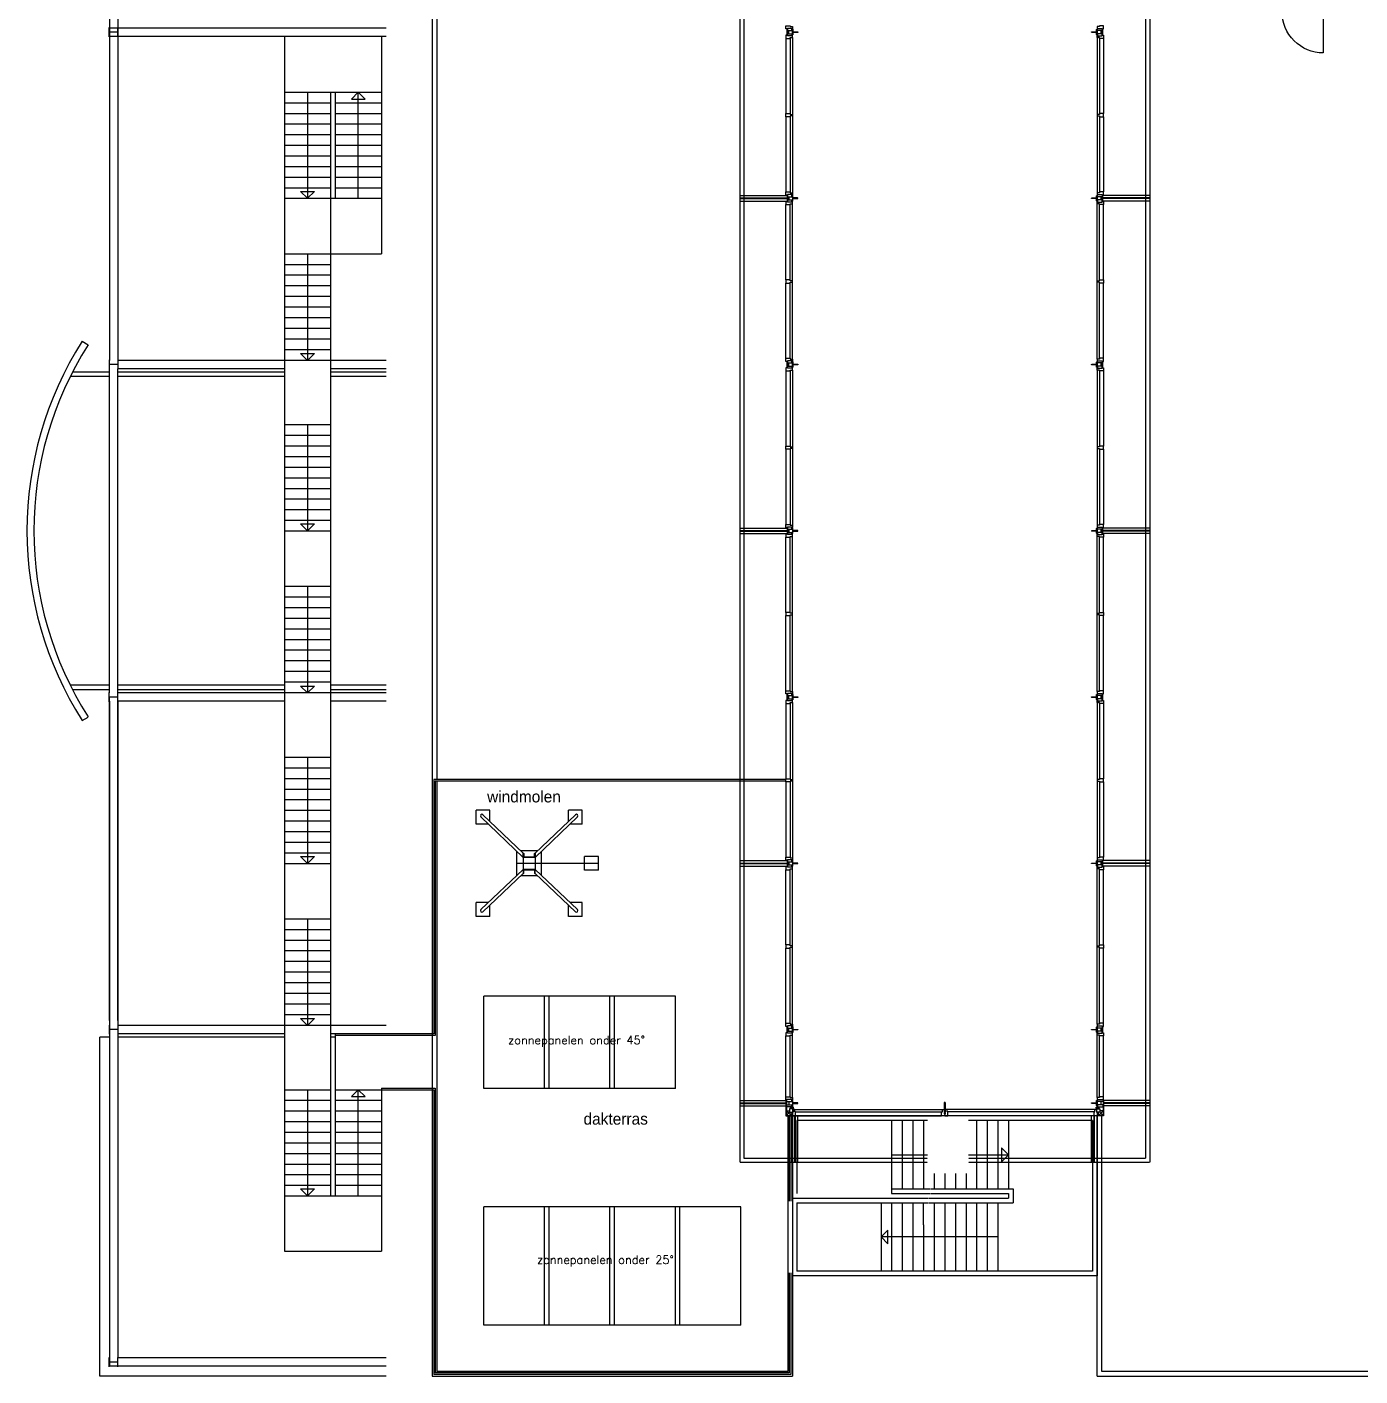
# Model space of a CAD drawing. Header units: millimetres. Extents: x 825 to 92803, y -30309 to 20691.
# Drawn here: x 825 to 29692, y -30309 to -1099 of the extents above; entities that cross this region are included whole.
import ezdxf
from ezdxf.enums import TextEntityAlignment as Align

# ---------------------------------------------------------------- set-up
doc = ezdxf.new("R2010")
doc.units = ezdxf.units.MM
doc.linetypes.add('HIDDEN2', pattern=[4.7625, 3.175, -1.5875])
doc.layers.get('0').update_dxf_attribs({"linetype": 'CONTINUOUS'})
for name, color, linetype in [('AA$1A---_ARCEER', 1, 'CONTINUOUS'), ('AL21----_BUITENWAND', 3, 'CONTINUOUS'), ('AL24----_TRAPPEN', 1, 'CONTINUOUS'), ('AL28----_KONSTRUKTIES', 3, 'CONTINUOUS'), ('AL31----_BUITENKOZIJN', 1, 'CONTINUOUS'), ('AL79----_INRGEBOUW', 8, 'CONTINUOUS'), ('AT$1A---_TEKST', 2, 'CONTINUOUS')]:
    doc.layers.add(name, color=color, linetype=linetype)
doc.styles.add('2', font='AUTO-DET', dxfattribs={"height": 250})
doc.styles.add('B-01', font='ROMANS')

# ---------------------------------------------------------------- blocks, each defined once
blk = doc.blocks.new('14A')
at = {"linetype": 'HIDDEN2'}
for p, q in [((-60, 839), (-60, -195)), ((-60, 839), (60, 839)), ((-7, 839), (-7, -185)), ((6, 839), (6, -185)), ((60, 839), (60, -195))]:
    blk.add_line(p, q, dxfattribs=at)
for p, q in [((-60, -185), (-60, -195)), ((-60, -185), (60, -185)), ((-60, -195), (60, -195)), ((-35, -220), (35, -220)), ((60, -185), (60, -195))]:
    blk.add_line(p, q)
for points in [[(-80, -290), (-80, -195), (-70, -195), (-70, -161), (-137, -161), (-137, -249), (-120, -249), (-120, -300), (-70, -300), (-70, -290)], [(-35, -290), (-80, -290), (-80, -195), (-35, -195)], [(-60, -300), (-30, -300), (-30, -290), (-60, -290)], [(30, -300), (60, -300), (60, -290), (30, -290)], [(35, -290), (80, -290), (80, -195), (35, -195)], [(80, -290), (80, -195), (70, -195), (70, -161), (137, -161), (137, -249), (120, -249), (120, -300), (70, -300), (70, -290)]]:
    blk.add_lwpolyline(points, close=True)
blk.add_lwpolyline([(-17, -313), (-50, -313, -0.414214), (-60, -303), (-60, -300), (60, -300), (60, -303, -0.414214), (50, -313), (16, -313, 0.414214), (6, -323), (6, -414, -0.414214), (0, -420), (-1, -420, -0.414214), (-7, -414), (-7, -323, 0.414214)], format="xyb", close=True)
blk = doc.blocks.new('2-STIJL')
for p, q in [((-69, 279), (-69, 191)), ((-2, 279), (-69, 279)), ((-69, 191), (-52, 191)), ((-52, 191), (-52, 140)), ((-52, 140), (-10, 140)), ((-12, 207), (-12, 233)), ((-12, 233), (12, 233)), ((-12, 207), (12, 207)), ((-10, -10), (-10, 195)), ((10, 195), (-10, 195)), ((10, 190), (-10, 190)), ((-2, 233), (-2, 279)), ((-2, 195), (-2, 207)), ((2, 233), (2, 279)), ((2, 279), (69, 279)), ((2, 195), (2, 207)), ((10, -10), (10, 195)), ((52, 140), (10, 140)), ((12, 207), (12, 233)), ((52, 191), (52, 140)), ((69, 191), (52, 191)), ((69, 279), (69, 191)), ((10, -10), (-10, -10))]:
    blk.add_line(p, q)
blk = doc.blocks.new('AD28U260')
at = {"color": 0, "linetype": 'ByBlock'}
blk.add_lwpolyline([(-24, -130), (-24, 130), (66, 130), (66, 126, -0.391021), (60, 119), (-1, 114, 0.391021), (-14, 100), (-14, -100, 0.391021), (-1, -114), (60, -119, -0.391021), (66, -126), (66, -130)], format="xyb", close=True, dxfattribs=at)
blk = doc.blocks.new('AH28HA20')
at = {"color": 0, "linetype": 'ByBlock'}
for points in [[(-100, 95), (100, 95)], [(0, -95), (0, 95)], [(-100, -95), (100, -95)]]:
    blk.add_lwpolyline(points, dxfattribs=at)

msp = doc.modelspace()

# ---------------------------------------------------------------- linework, layer by layer
at = {"layer": 'AA$1A---_ARCEER'}
for points in [[(17400, -1179), (17400, -1149), (17390, -1149), (17390, -1179)], [(24000, -1149), (24000, -1179), (24010, -1179), (24010, -1149)], [(17400, -1269), (17400, -1239), (17390, -1239), (17390, -1269)], [(24000, -1239), (24000, -1269), (24010, -1269), (24010, -1239)], [(17400, -8379), (17400, -8349), (17390, -8349), (17390, -8379)], [(17400, -8469), (17400, -8439), (17390, -8439), (17390, -8469)], [(24000, -8349), (24000, -8379), (24010, -8379), (24010, -8349)], [(24000, -8439), (24000, -8469), (24010, -8469), (24010, -8439)], [(17400, -15579), (17400, -15549), (17390, -15549), (17390, -15579)], [(17400, -15669), (17400, -15639), (17390, -15639), (17390, -15669)], [(24000, -15549), (24000, -15579), (24010, -15579), (24010, -15549)], [(24000, -15639), (24000, -15669), (24010, -15669), (24010, -15639)], [(17400, -22779), (17400, -22749), (17390, -22749), (17390, -22779)], [(24000, -22749), (24000, -22779), (24010, -22779), (24010, -22749)], [(17400, -22869), (17400, -22839), (17390, -22839), (17390, -22869)], [(24000, -22839), (24000, -22869), (24010, -22869), (24010, -22839)], [(17400, -24340), (17400, -24370), (17390, -24370), (17390, -24340)], [(17400, -24430), (17400, -24460), (17390, -24460), (17390, -24430)], [(17407, -24540), (17420, -24540), (17420, -24536), (17407, -24536)], [(23993, -24540), (23980, -24540), (23980, -24536), (23993, -24536)], [(24000, -24340), (24000, -24370), (24010, -24370), (24010, -24340)], [(24000, -24430), (24000, -24460), (24010, -24460), (24010, -24430)], [(17410, -24595), (17410, -24599), (17400, -24599), (17400, -24595)], [(23990, -24595), (23990, -24599), (24000, -24599), (24000, -24595)]]:
    msp.add_lwpolyline(points, close=True, dxfattribs=at)
at = {"layer": 'AL21----_BUITENWAND', "linetype": 'Continuous'}
for p, q in [((9600, 20691), (9600, -30309)), ((9700, 20591), (9700, -17392)), ((9633, -17392), (9633, -22899)), ((17261, -17392), (9633, -17392)), ((9667, -17426), (9667, -22933)), ((17261, -17426), (9667, -17426)), ((9700, -17426), (9700, -30209)), ((9633, -24109), (9633, -30276)), ((9667, -24075), (9667, -30242)), ((17300, -24679), (17300, -30209)), ((17333, -24679), (17333, -26526)), ((17367, -24679), (17367, -26526)), ((17400, -24679), (17400, -30309)), ((24000, -30309), (24000, -24679)), ((24100, -30209), (24100, -24679)), ((17333, -28073), (17333, -30242)), ((17367, -28073), (17367, -30276)), ((9600, -30309), (17400, -30309)), ((17367, -30276), (9633, -30276)), ((17333, -30242), (9667, -30242)), ((24000, -30309), (31800, -30309))]:
    msp.add_line(p, q, dxfattribs=at)
at = {"layer": 'AL21----_BUITENWAND'}
for p, q in [((2610, -8670), (1759, -8670)), ((2610, -8570), (1810, -8570)), ((6400, -8570), (2790, -8570)), ((6400, -8670), (2790, -8670)), ((8600, -8570), (7400, -8570)), ((8600, -8670), (7400, -8670)), ((2610, -15348), (1759, -15348)), ((2610, -15448), (1810, -15448)), ((6400, -15348), (2790, -15348)), ((6400, -15448), (2790, -15448)), ((8600, -15348), (7400, -15348)), ((8600, -15448), (7400, -15448)), ((2400, -30309), (2400, -22970)), ((2610, -22970), (2400, -22970)), ((6400, -22970), (2790, -22970)), ((7500, -22970), (7400, -22970)), ((8600, -30309), (2400, -30309)), ((17300, -30209), (9700, -30209)), ((31700, -30209), (24100, -30209))]:
    msp.add_line(p, q, dxfattribs=at)
for points in [[(17413, -1226), (17413, -1259, -0.414214), (17403, -1269), (17400, -1269), (17400, -1149), (17403, -1149, -0.414214), (17413, -1159), (17413, -1193, 0.414214), (17423, -1203), (17514, -1203, -0.414214), (17520, -1209), (17520, -1210, -0.414214), (17514, -1216), (17423, -1216, 0.414214)], [(23987, -1193), (23987, -1159, -0.414214), (23997, -1149), (24000, -1149), (24000, -1269), (23997, -1269, -0.414214), (23987, -1259), (23987, -1226, 0.414214), (23977, -1216), (23886, -1216, -0.414214), (23880, -1210), (23880, -1209, -0.414214), (23886, -1203), (23977, -1203, 0.414214)], [(17413, -8426), (17413, -8459, -0.414214), (17403, -8469), (17400, -8469), (17400, -8349), (17403, -8349, -0.414214), (17413, -8359), (17413, -8393, 0.414214), (17423, -8403), (17514, -8403, -0.414214), (17520, -8409), (17520, -8410, -0.414214), (17514, -8416), (17423, -8416, 0.414214)], [(23987, -8393), (23987, -8359, -0.414214), (23997, -8349), (24000, -8349), (24000, -8469), (23997, -8469, -0.414214), (23987, -8459), (23987, -8426, 0.414214), (23977, -8416), (23886, -8416, -0.414214), (23880, -8410), (23880, -8409, -0.414214), (23886, -8403), (23977, -8403, 0.414214)], [(17413, -15626), (17413, -15659, -0.414214), (17403, -15669), (17400, -15669), (17400, -15549), (17403, -15549, -0.414214), (17413, -15559), (17413, -15593, 0.414214), (17423, -15603), (17514, -15603, -0.414214), (17520, -15609), (17520, -15610, -0.414214), (17514, -15616), (17423, -15616, 0.414214)], [(23987, -15593), (23987, -15559, -0.414214), (23997, -15549), (24000, -15549), (24000, -15669), (23997, -15669, -0.414214), (23987, -15659), (23987, -15626, 0.414214), (23977, -15616), (23886, -15616, -0.414214), (23880, -15610), (23880, -15609, -0.414214), (23886, -15603), (23977, -15603, 0.414214)], [(17413, -22826), (17413, -22859, -0.414214), (17403, -22869), (17400, -22869), (17400, -22749), (17403, -22749, -0.414214), (17413, -22759), (17413, -22793, 0.414214), (17423, -22803), (17514, -22803, -0.414214), (17520, -22809), (17520, -22810, -0.414214), (17514, -22816), (17423, -22816, 0.414214)], [(23987, -22793), (23987, -22759, -0.414214), (23997, -22749), (24000, -22749), (24000, -22869), (23997, -22869, -0.414214), (23987, -22859), (23987, -22826, 0.414214), (23977, -22816), (23886, -22816, -0.414214), (23880, -22810), (23880, -22809, -0.414214), (23886, -22803), (23977, -22803, 0.414214)], [(17413, -24383), (17413, -24350, 0.414214), (17403, -24340), (17400, -24340), (17400, -24460), (17403, -24460, 0.414214), (17413, -24450), (17413, -24416, -0.414214), (17423, -24406), (17514, -24406, 0.414214), (17520, -24400), (17520, -24399, 0.414214), (17514, -24393), (17423, -24393, -0.414214)], [(23987, -24383), (23987, -24350, -0.414214), (23997, -24340), (24000, -24340), (24000, -24460), (23997, -24460, -0.414214), (23987, -24450), (23987, -24416, 0.414214), (23977, -24406), (23886, -24406, -0.414214), (23880, -24400), (23880, -24399, -0.414214), (23886, -24393), (23977, -24393, 0.414214)]]:
    msp.add_lwpolyline(points, format="xyb", close=True, dxfattribs=at)
at = {"layer": 'AL24----_TRAPPEN'}
for p, q in [((6400, -1299), (6400, -27609)), ((8500, -1299), (8500, -6009)), ((6400, -2509), (8500, -2509)), ((6900, -2509), (6900, -4809)), ((7400, -2509), (7400, -6009)), ((7500, -2509), (7500, -4809)), ((8000, -2509), (7850, -2659)), ((8000, -4809), (8000, -2509)), ((8000, -2509), (8150, -2659)), ((6400, -2739), (7400, -2739)), ((7500, -2739), (8500, -2739)), ((7850, -2659), (8150, -2659)), ((6400, -2969), (7400, -2969)), ((6400, -3199), (7400, -3199)), ((7500, -2969), (8500, -2969)), ((7500, -3199), (8500, -3199)), ((6400, -3429), (7400, -3429)), ((7500, -3429), (8500, -3429)), ((7500, -3659), (8500, -3659)), ((7500, -3889), (8500, -3889)), ((7500, -4119), (8500, -4119)), ((7500, -4349), (8500, -4349)), ((6750, -4659), (7050, -4659)), ((6900, -4809), (6750, -4659)), ((6900, -4809), (7050, -4659)), ((7500, -4579), (8500, -4579)), ((6400, -6009), (8500, -6009)), ((6900, -6009), (6900, -8319)), ((7400, -6009), (7400, -24109)), ((6400, -6239), (7400, -6239)), ((6400, -6469), (7400, -6469)), ((6400, -6699), (7400, -6699)), ((6400, -6929), (7400, -6929)), ((6750, -8169), (7050, -8169)), ((6900, -8319), (6750, -8169)), ((6900, -8319), (7050, -8169)), ((6400, -9709), (7400, -9709)), ((6900, -9709), (6900, -12009)), ((6400, -9939), (7400, -9939)), ((6400, -10169), (7400, -10169)), ((6400, -10399), (7400, -10399)), ((6400, -10629), (7400, -10629)), ((6750, -11859), (7050, -11859)), ((6900, -12009), (6750, -11859)), ((6900, -12009), (7050, -11859)), ((6400, -13209), (7400, -13209)), ((6900, -13209), (6900, -15519)), ((6400, -13439), (7400, -13439)), ((6400, -13669), (7400, -13669)), ((6400, -13899), (7400, -13899)), ((6400, -14129), (7400, -14129)), ((6750, -15369), (7050, -15369)), ((6900, -15519), (6750, -15369)), ((6900, -15519), (7050, -15369)), ((6400, -16909), (7400, -16909)), ((6900, -16909), (6900, -19209)), ((6400, -17139), (7400, -17139)), ((6400, -17369), (7400, -17369)), ((6400, -17599), (7400, -17599)), ((6400, -17829), (7400, -17829)), ((6750, -19059), (7050, -19059)), ((6900, -19209), (6750, -19059)), ((6900, -19209), (7050, -19059)), ((6400, -20409), (7400, -20409)), ((6900, -20409), (6900, -22719)), ((6400, -20639), (7400, -20639)), ((6400, -20869), (7400, -20869)), ((6400, -21099), (7400, -21099)), ((6400, -21329), (7400, -21329)), ((6750, -22569), (7050, -22569)), ((6900, -22719), (6750, -22569)), ((6900, -22719), (7050, -22569)), ((9633, -22899), (7400, -22899)), ((7500, -22899), (7500, -26409)), ((9667, -22933), (7500, -22933)), ((6400, -24109), (7400, -24109)), ((6900, -24109), (6900, -26409)), ((7400, -24109), (7400, -26409)), ((7500, -24109), (9633, -24109)), ((8000, -24109), (7850, -24259)), ((8000, -26409), (8000, -24109)), ((8000, -24109), (8150, -24259)), ((8500, -24075), (8500, -27609)), ((8500, -24075), (9667, -24075)), ((6400, -24339), (7400, -24339)), ((7500, -24339), (8500, -24339)), ((7850, -24259), (8150, -24259)), ((6400, -24569), (7400, -24569)), ((6400, -24799), (7400, -24799)), ((7500, -24569), (8500, -24569)), ((7500, -24799), (8500, -24799)), ((17400, -24679), (17400, -26359)), ((24000, -24679), (17400, -24679)), ((17500, -24779), (17500, -26359)), ((20325, -24779), (17500, -24779)), ((19550, -24779), (19550, -26359)), ((19780, -24779), (19780, -26259)), ((20010, -24779), (20010, -26259)), ((20240, -24779), (20240, -26259)), ((23900, -24779), (21214, -24779)), ((21390, -24779), (21390, -26259)), ((21620, -24779), (21620, -26259)), ((21850, -24779), (21850, -26259)), ((22080, -24779), (22080, -26259)), ((23900, -24779), (23900, -28040)), ((24000, -24679), (24000, -28140)), ((6400, -25029), (7400, -25029)), ((7500, -25029), (8500, -25029)), ((7500, -25259), (8500, -25259)), ((21930, -25369), (21930, -25669)), ((22080, -25519), (21930, -25369)), ((7500, -25489), (8500, -25489)), ((19550, -25519), (20325, -25519)), ((21214, -25519), (22080, -25519)), ((22080, -25519), (21930, -25669)), ((7500, -25719), (8500, -25719)), ((7500, -25949), (8500, -25949)), ((20470, -25927), (20470, -26112)), ((20700, -25927), (20700, -26259)), ((20930, -25927), (20930, -26259)), ((21160, -25927), (21160, -26259)), ((6750, -26259), (7050, -26259)), ((6900, -26409), (6750, -26259)), ((6900, -26409), (7050, -26259)), ((7500, -26179), (8500, -26179)), ((19550, -26259), (20390, -26259)), ((20404, -26259), (22180, -26259)), ((20470, -26112), (20470, -26259)), ((22180, -26259), (22180, -26559)), ((17400, -26459), (20350, -26459)), ((17400, -26459), (17400, -28140)), ((17500, -26559), (20350, -26559)), ((17500, -26559), (17500, -28040)), ((19320, -26559), (19320, -28040)), ((19550, -26359), (20390, -26359)), ((19550, -26559), (19550, -28040)), ((19780, -26359), (19780, -26359)), ((19780, -26559), (19780, -28040)), ((20010, -26359), (20010, -26359)), ((20010, -26559), (20010, -27666)), ((20240, -26359), (20240, -26359)), ((20240, -27033), (20240, -26559)), ((20364, -26459), (22080, -26459)), ((20364, -26559), (22180, -26559)), ((20404, -26359), (22080, -26359)), ((20470, -26559), (20470, -28040)), ((20700, -26359), (20700, -26359)), ((20700, -26559), (20700, -28040)), ((20930, -26359), (20930, -26359)), ((20930, -26559), (20930, -28040)), ((21160, -26359), (21160, -26359)), ((21160, -26559), (21160, -28040)), ((21390, -26359), (21390, -26359)), ((21390, -26559), (21390, -28040)), ((21620, -26359), (21620, -26359)), ((21620, -26559), (21620, -28040)), ((21850, -26359), (21850, -26359)), ((21850, -26559), (21850, -28040)), ((22080, -26359), (22080, -26459)), ((19320, -27299), (19470, -27149)), ((19470, -27449), (19470, -27149)), ((20240, -27033), (20240, -28040)), ((21850, -27299), (19320, -27299)), ((19320, -27299), (19470, -27449)), ((6400, -27609), (8500, -27609)), ((20010, -27666), (20010, -28040)), ((23900, -28040), (17500, -28040)), ((24000, -28140), (17400, -28140))]:
    msp.add_line(p, q, dxfattribs=at)
at = {"layer": 'AL24----_TRAPPEN', "linetype": 'Continuous'}
for p, q in [((6400, -3659), (7400, -3659)), ((6400, -3889), (7400, -3889)), ((6400, -4119), (7400, -4119)), ((6400, -4349), (7400, -4349)), ((6400, -4579), (7400, -4579)), ((6400, -4809), (7400, -4809)), ((7400, -4809), (8500, -4809)), ((6400, -7159), (7400, -7159)), ((6400, -7389), (7400, -7389)), ((6400, -7619), (7400, -7619)), ((6400, -7849), (7400, -7849)), ((6400, -8079), (7400, -8079)), ((6400, -10859), (7400, -10859)), ((6400, -11089), (7400, -11089)), ((6400, -11319), (7400, -11319)), ((6400, -11549), (7400, -11549)), ((6400, -11779), (7400, -11779)), ((6400, -12009), (7400, -12009)), ((6400, -14359), (7400, -14359)), ((6400, -14589), (7400, -14589)), ((6400, -14819), (7400, -14819)), ((6400, -15049), (7400, -15049)), ((6400, -15279), (7400, -15279)), ((6400, -18059), (7400, -18059)), ((6400, -18289), (7400, -18289)), ((6400, -18519), (7400, -18519)), ((6400, -18749), (7400, -18749)), ((6400, -18979), (7400, -18979)), ((6400, -19209), (7400, -19209)), ((6400, -21559), (7400, -21559)), ((6400, -21789), (7400, -21789)), ((6400, -22019), (7400, -22019)), ((6400, -22249), (7400, -22249)), ((6400, -22479), (7400, -22479)), ((6400, -25259), (7400, -25259)), ((6400, -25489), (7400, -25489)), ((6400, -25719), (7400, -25719)), ((6400, -25949), (7400, -25949)), ((6400, -26179), (7400, -26179)), ((6400, -26409), (7400, -26409)), ((7400, -26409), (8500, -26409))]:
    msp.add_line(p, q, dxfattribs=at)
at = {"layer": 'AL28----_KONSTRUKTIES'}
for p, q in [((2610, 6081), (2610, -1299)), ((2790, 6081), (2790, -1299)), ((2610, -1119), (8600, -1119)), ((2610, -1299), (8600, -1299)), ((2610, -1299), (2610, -8319)), ((2790, -1299), (2790, -8319)), ((2022, -7900), (2150, -7979)), ((8600, -8319), (2795, -8319)), ((2610, -15519), (2610, -8499)), ((2790, -15519), (2790, -8499)), ((6400, -8499), (2795, -8499)), ((8600, -8499), (7400, -8499)), ((2610, -22609), (2610, -15609)), ((2610, -15699), (2610, -30099)), ((2790, -22609), (2790, -15609)), ((2790, -15699), (2790, -29919)), ((8600, -15519), (2795, -15519)), ((6400, -15699), (2795, -15699)), ((8600, -15699), (7400, -15699)), ((2022, -16118), (2150, -16040)), ((11570, -19079), (11570, -19339)), ((11830, -19079), (11830, -19339)), ((8600, -22719), (2790, -22719)), ((6400, -22899), (2790, -22899)), ((8600, -22899), (7400, -22899)), ((8600, -29919), (2790, -29919)), ((8600, -30099), (2610, -30099))]:
    msp.add_line(p, q, dxfattribs=at)
at = {"layer": 'AL28----_KONSTRUKTIES', "linetype": 'HIDDEN2'}
for p, q in [((25139, -8349), (25139, -8469)), ((25139, -15549), (25139, -15669)), ((25139, -22749), (25139, -22869)), ((16261, -24340), (16261, -24460)), ((16261, -24340), (17261, -24340)), ((16261, -24393), (17261, -24393)), ((16261, -24406), (17261, -24406)), ((16261, -24460), (17261, -24460)), ((25139, -24340), (24139, -24340)), ((25139, -24393), (24139, -24393)), ((25139, -24406), (24139, -24406)), ((25139, -24460), (24139, -24460)), ((25139, -24340), (25139, -24460)), ((17400, -25679), (17400, -24679)), ((17453, -25679), (17453, -24679)), ((17466, -25679), (17466, -24679)), ((17520, -25679), (17520, -24679)), ((23880, -25679), (23880, -24679)), ((23933, -25679), (23933, -24679)), ((23946, -25679), (23946, -24679)), ((24000, -25679), (24000, -24679))]:
    msp.add_line(p, q, dxfattribs=at)
at = {"layer": 'AL28----_KONSTRUKTIES'}
for radius, start, end in [(7650, 147.5123, 212.4877), (7500, 147.4938, 212.5062)]:
    msp.add_arc((8475, -12009), radius, start, end, dxfattribs=at)
at = {"layer": 'AL31----_BUITENKOZIJN', "linetype": 'HIDDEN2'}
for p, q in [((16261, 16060), (16261, -25679)), ((16351, 15970), (16351, -25589)), ((25049, -804), (25049, -25589)), ((25139, -804), (25139, -25679)), ((16261, -25679), (20325, -25679)), ((16351, -25589), (20325, -25589)), ((21214, -25589), (25049, -25589)), ((21214, -25679), (25139, -25679))]:
    msp.add_line(p, q, dxfattribs=at)
at = {"layer": 'AL31----_BUITENKOZIJN'}
for p, q in [((17285, -1269), (17285, -1149)), ((17285, -1149), (17295, -1149)), ((17295, -1269), (17295, -1149)), ((24115, -1149), (24105, -1149)), ((24105, -1149), (24105, -1269)), ((24115, -1149), (24115, -1269)), ((17261, -1346), (17261, -2976)), ((17285, -1269), (17295, -1269)), ((17320, -1244), (17320, -1174)), ((17349, -1346), (17349, -2976)), ((17400, -1329), (17400, -2993)), ((24000, -1329), (24000, -2993)), ((24051, -1346), (24051, -2976)), ((24080, -1174), (24080, -1244)), ((24115, -1269), (24105, -1269)), ((24139, -1346), (24139, -2976)), ((17261, -3043), (17261, -4672)), ((17349, -3043), (17349, -4672)), ((17400, -3026), (17400, -4689)), ((24000, -3026), (24000, -4689)), ((24051, -3043), (24051, -4672)), ((24139, -3043), (24139, -4672)), ((17261, -6576), (17261, -4946)), ((17349, -6576), (17349, -4946)), ((17400, -6593), (17400, -4929)), ((24000, -6593), (24000, -4929)), ((24051, -6576), (24051, -4946)), ((24139, -6576), (24139, -4946)), ((17261, -8272), (17261, -6643)), ((17349, -8272), (17349, -6643)), ((17400, -8289), (17400, -6626)), ((24000, -8289), (24000, -6626)), ((24051, -8272), (24051, -6643)), ((24139, -8272), (24139, -6643)), ((17285, -8469), (17285, -8349)), ((17285, -8349), (17295, -8349)), ((17285, -8469), (17295, -8469)), ((17295, -8469), (17295, -8349)), ((17320, -8444), (17320, -8374)), ((24080, -8374), (24080, -8444)), ((24115, -8349), (24105, -8349)), ((24105, -8349), (24105, -8469)), ((24115, -8469), (24105, -8469)), ((24115, -8349), (24115, -8469)), ((17261, -8546), (17261, -10176)), ((17349, -8546), (17349, -10176)), ((17400, -8529), (17400, -10193)), ((24000, -8529), (24000, -10193)), ((24051, -8546), (24051, -10176)), ((24139, -8546), (24139, -10176)), ((17261, -10243), (17261, -11872)), ((17349, -10243), (17349, -11872)), ((17400, -10226), (17400, -11889)), ((24000, -10226), (24000, -11889)), ((24051, -10243), (24051, -11872)), ((24139, -10243), (24139, -11872)), ((17261, -13776), (17261, -12146)), ((17349, -13776), (17349, -12146)), ((17400, -13793), (17400, -12129)), ((24000, -13793), (24000, -12129)), ((24051, -13776), (24051, -12146)), ((24139, -13776), (24139, -12146)), ((17261, -15472), (17261, -13843)), ((17349, -15472), (17349, -13843)), ((17400, -15489), (17400, -13826)), ((24000, -15489), (24000, -13826)), ((24051, -15472), (24051, -13843)), ((24139, -15472), (24139, -13843)), ((17261, -15746), (17261, -17376)), ((17285, -15549), (17295, -15549)), ((17285, -15669), (17285, -15549)), ((17285, -15669), (17295, -15669)), ((17295, -15669), (17295, -15549)), ((17320, -15644), (17320, -15574)), ((17349, -15746), (17349, -17376)), ((17400, -15729), (17400, -17393)), ((24000, -15729), (24000, -17393)), ((24051, -15746), (24051, -17376)), ((24080, -15574), (24080, -15644)), ((24115, -15549), (24105, -15549)), ((24105, -15549), (24105, -15669)), ((24115, -15669), (24105, -15669)), ((24115, -15549), (24115, -15669)), ((24139, -15746), (24139, -17376)), ((17261, -17443), (17261, -19072)), ((17349, -17443), (17349, -19072)), ((17400, -17426), (17400, -19089)), ((24000, -17426), (24000, -19089)), ((24051, -17443), (24051, -19072)), ((24139, -17443), (24139, -19072)), ((17261, -20976), (17261, -19346)), ((17349, -20976), (17349, -19346)), ((17400, -20993), (17400, -19329)), ((24000, -20993), (24000, -19329)), ((24051, -20976), (24051, -19346)), ((24139, -20976), (24139, -19346)), ((17400, -22689), (17400, -21026)), ((24000, -22689), (24000, -21026)), ((17261, -22672), (17261, -21043)), ((17349, -22672), (17349, -21043)), ((24051, -22672), (24051, -21043)), ((24139, -22672), (24139, -21043)), ((17285, -22869), (17285, -22749)), ((17285, -22749), (17295, -22749)), ((17295, -22869), (17295, -22749)), ((17320, -22844), (17320, -22774)), ((24080, -22774), (24080, -22844)), ((24115, -22749), (24105, -22749)), ((24105, -22749), (24105, -22869)), ((24115, -22749), (24115, -22869)), ((17261, -24263), (17261, -22946)), ((17285, -22869), (17295, -22869)), ((17349, -24263), (17349, -22946)), ((17400, -24280), (17400, -22929)), ((24000, -24280), (24000, -22929)), ((24051, -24263), (24051, -22946)), ((24115, -22869), (24105, -22869)), ((24139, -24263), (24139, -22946)), ((17261, -24340), (17261, -24679)), ((17261, -24340), (17271, -24340)), ((17271, -24330), (17271, -24669)), ((17320, -24365), (17320, -24435)), ((17400, -24525), (17341, -24525)), ((17341, -24525), (17341, -24595)), ((17390, -24480), (17390, -24525)), ((17400, -24490), (17400, -24460)), ((17400, -24490), (17400, -24540)), ((24000, -24490), (24000, -24460)), ((24000, -24490), (24000, -24540)), ((24000, -24525), (24059, -24525)), ((24010, -24480), (24010, -24525)), ((24059, -24525), (24059, -24595)), ((24080, -24365), (24080, -24435)), ((24129, -24330), (24129, -24669)), ((24139, -24340), (24129, -24340)), ((24139, -24340), (24139, -24679)), ((17261, -24669), (17400, -24669)), ((17261, -24679), (17382, -24679)), ((17271, -24568), (17372, -24669)), ((17271, -24568), (17341, -24568)), ((17271, -24669), (17341, -24595)), ((17341, -24595), (17410, -24595)), ((17372, -24635), (17372, -24595)), ((17383, -24669), (17382, -24679)), ((17410, -24540), (17400, -24540)), ((17410, -24595), (17410, -24540)), ((17450, -24540), (20648, -24540)), ((17467, -24591), (20631, -24591)), ((17467, -24679), (20631, -24679)), ((23950, -24540), (20752, -24540)), ((23933, -24591), (20769, -24591)), ((23933, -24679), (20769, -24679)), ((23990, -24540), (24000, -24540)), ((23990, -24595), (23990, -24540)), ((24059, -24595), (23990, -24595)), ((24139, -24669), (24000, -24669)), ((24017, -24669), (24018, -24679)), ((24139, -24679), (24018, -24679)), ((24129, -24568), (24028, -24669)), ((24028, -24635), (24028, -24595)), ((24129, -24568), (24059, -24568)), ((24129, -24669), (24059, -24595))]:
    msp.add_line(p, q, dxfattribs=at)
msp.add_lwpolyline([(28897, -767), (28897, -1661, -0.414214), (28003, -767)], format="xyb", dxfattribs=at)
for points in [[(17390, -1129), (17295, -1129), (17295, -1139), (17261, -1139), (17261, -1072), (17349, -1072), (17349, -1089), (17400, -1089), (17400, -1139), (17390, -1139)], [(17390, -1174), (17390, -1129), (17295, -1129), (17295, -1174)], [(24010, -1129), (24105, -1129), (24105, -1139), (24139, -1139), (24139, -1072), (24051, -1072), (24051, -1089), (24000, -1089), (24000, -1139), (24010, -1139)], [(24010, -1174), (24010, -1129), (24105, -1129), (24105, -1174)], [(17390, -1289), (17295, -1289), (17295, -1279), (17261, -1279), (17261, -1346), (17349, -1346), (17349, -1329), (17400, -1329), (17400, -1279), (17390, -1279)], [(17390, -1244), (17390, -1289), (17295, -1289), (17295, -1244)], [(24010, -1289), (24105, -1289), (24105, -1279), (24139, -1279), (24139, -1346), (24051, -1346), (24051, -1329), (24000, -1329), (24000, -1279), (24010, -1279)], [(24010, -1244), (24010, -1289), (24105, -1289), (24105, -1244)], [(17261, -2976), (17349, -2976), (17349, -2993), (17400, -2993), (17400, -3026), (17349, -3026), (17349, -3043), (17261, -3043)], [(24139, -2976), (24051, -2976), (24051, -2993), (24000, -2993), (24000, -3026), (24051, -3026), (24051, -3043), (24139, -3043)], [(17261, -6643), (17349, -6643), (17349, -6626), (17400, -6626), (17400, -6593), (17349, -6593), (17349, -6576), (17261, -6576)], [(24139, -6643), (24051, -6643), (24051, -6626), (24000, -6626), (24000, -6593), (24051, -6593), (24051, -6576), (24139, -6576)], [(17390, -8329), (17295, -8329), (17295, -8339), (17261, -8339), (17261, -8272), (17349, -8272), (17349, -8289), (17400, -8289), (17400, -8339), (17390, -8339)], [(17390, -8374), (17390, -8329), (17295, -8329), (17295, -8374)], [(17390, -8444), (17390, -8489), (17295, -8489), (17295, -8444)], [(24010, -8329), (24105, -8329), (24105, -8339), (24139, -8339), (24139, -8272), (24051, -8272), (24051, -8289), (24000, -8289), (24000, -8339), (24010, -8339)], [(24010, -8374), (24010, -8329), (24105, -8329), (24105, -8374)], [(24010, -8444), (24010, -8489), (24105, -8489), (24105, -8444)], [(17390, -8489), (17295, -8489), (17295, -8479), (17261, -8479), (17261, -8546), (17349, -8546), (17349, -8529), (17400, -8529), (17400, -8479), (17390, -8479)], [(24010, -8489), (24105, -8489), (24105, -8479), (24139, -8479), (24139, -8546), (24051, -8546), (24051, -8529), (24000, -8529), (24000, -8479), (24010, -8479)], [(17261, -10176), (17349, -10176), (17349, -10193), (17400, -10193), (17400, -10226), (17349, -10226), (17349, -10243), (17261, -10243)], [(24139, -10176), (24051, -10176), (24051, -10193), (24000, -10193), (24000, -10226), (24051, -10226), (24051, -10243), (24139, -10243)], [(17261, -13843), (17349, -13843), (17349, -13826), (17400, -13826), (17400, -13793), (17349, -13793), (17349, -13776), (17261, -13776)], [(24139, -13843), (24051, -13843), (24051, -13826), (24000, -13826), (24000, -13793), (24051, -13793), (24051, -13776), (24139, -13776)], [(17390, -15529), (17295, -15529), (17295, -15539), (17261, -15539), (17261, -15472), (17349, -15472), (17349, -15489), (17400, -15489), (17400, -15539), (17390, -15539)], [(24010, -15529), (24105, -15529), (24105, -15539), (24139, -15539), (24139, -15472), (24051, -15472), (24051, -15489), (24000, -15489), (24000, -15539), (24010, -15539)], [(17390, -15689), (17295, -15689), (17295, -15679), (17261, -15679), (17261, -15746), (17349, -15746), (17349, -15729), (17400, -15729), (17400, -15679), (17390, -15679)], [(17390, -15574), (17390, -15529), (17295, -15529), (17295, -15574)], [(17390, -15644), (17390, -15689), (17295, -15689), (17295, -15644)], [(24010, -15689), (24105, -15689), (24105, -15679), (24139, -15679), (24139, -15746), (24051, -15746), (24051, -15729), (24000, -15729), (24000, -15679), (24010, -15679)], [(24010, -15574), (24010, -15529), (24105, -15529), (24105, -15574)], [(24010, -15644), (24010, -15689), (24105, -15689), (24105, -15644)], [(17261, -17376), (17349, -17376), (17349, -17393), (17400, -17393), (17400, -17426), (17349, -17426), (17349, -17443), (17261, -17443)], [(24139, -17376), (24051, -17376), (24051, -17393), (24000, -17393), (24000, -17426), (24051, -17426), (24051, -17443), (24139, -17443)], [(17261, -21043), (17349, -21043), (17349, -21026), (17400, -21026), (17400, -20993), (17349, -20993), (17349, -20976), (17261, -20976)], [(24139, -21043), (24051, -21043), (24051, -21026), (24000, -21026), (24000, -20993), (24051, -20993), (24051, -20976), (24139, -20976)], [(17390, -22729), (17295, -22729), (17295, -22739), (17261, -22739), (17261, -22672), (17349, -22672), (17349, -22689), (17400, -22689), (17400, -22739), (17390, -22739)], [(17390, -22774), (17390, -22729), (17295, -22729), (17295, -22774)], [(24010, -22729), (24105, -22729), (24105, -22739), (24139, -22739), (24139, -22672), (24051, -22672), (24051, -22689), (24000, -22689), (24000, -22739), (24010, -22739)], [(24010, -22774), (24010, -22729), (24105, -22729), (24105, -22774)], [(17390, -22889), (17295, -22889), (17295, -22879), (17261, -22879), (17261, -22946), (17349, -22946), (17349, -22929), (17400, -22929), (17400, -22879), (17390, -22879)], [(17390, -22844), (17390, -22889), (17295, -22889), (17295, -22844)], [(24010, -22889), (24105, -22889), (24105, -22879), (24139, -22879), (24139, -22946), (24051, -22946), (24051, -22929), (24000, -22929), (24000, -22879), (24010, -22879)], [(24010, -22844), (24010, -22889), (24105, -22889), (24105, -22844)], [(17390, -24320), (17271, -24320), (17271, -24330), (17261, -24330), (17261, -24263), (17349, -24263), (17349, -24280), (17400, -24280), (17400, -24330), (17390, -24330)], [(17390, -24365), (17390, -24320), (17271, -24320), (17271, -24365)], [(17390, -24435), (17390, -24480), (17271, -24480), (17271, -24435)], [(17356, -24497), (17390, -24497), (17390, -24525), (17356, -24525)], [(17420, -24540), (17425, -24540), (17425, -24490), (17400, -24490), (17400, -24536), (17420, -24536)], [(23980, -24540), (23975, -24540), (23975, -24490), (24000, -24490), (24000, -24536), (23980, -24536)], [(24010, -24320), (24129, -24320), (24129, -24330), (24139, -24330), (24139, -24263), (24051, -24263), (24051, -24280), (24000, -24280), (24000, -24330), (24010, -24330)], [(24010, -24365), (24010, -24320), (24129, -24320), (24129, -24365)], [(24010, -24435), (24010, -24480), (24129, -24480), (24129, -24435)], [(24044, -24497), (24010, -24497), (24010, -24525), (24044, -24525)], [(17372, -24669), (17372, -24635), (17400, -24635), (17400, -24669)], [(17400, -24679), (17467, -24679), (17467, -24591), (17450, -24591), (17450, -24540), (17415, -24540), (17415, -24599), (17400, -24599)], [(24000, -24679), (23933, -24679), (23933, -24591), (23950, -24591), (23950, -24540), (23985, -24540), (23985, -24599), (24000, -24599)], [(24028, -24669), (24028, -24635), (24000, -24635), (24000, -24669)]]:
    msp.add_lwpolyline(points, close=True, dxfattribs=at)
at = {"layer": 'AL79----_INRGEBOUW'}
for p, q in [((10850, -18059), (10550, -18059)), ((10550, -18359), (10550, -18059)), ((10850, -18300), (10850, -18059)), ((12550, -18300), (12550, -18059)), ((12850, -18059), (12550, -18059)), ((12850, -18359), (12850, -18059)), ((10817, -18359), (10550, -18359)), ((11570, -19079), (10653, -18203)), ((11570, -18989), (10699, -18156)), ((11830, -18989), (12700, -18156)), ((11830, -19079), (12747, -18203)), ((12850, -18359), (12583, -18359)), ((11430, -19472), (11430, -18945)), ((11875, -18939), (11518, -18939)), ((11970, -19472), (11970, -18945)), ((13200, -19059), (12900, -19059)), ((12900, -19359), (12900, -19059)), ((13200, -19359), (13200, -19059)), ((11570, -19339), (10653, -20208)), ((11570, -19429), (10699, -20255)), ((11883, -19479), (11517, -19479)), ((11830, -19339), (12747, -20208)), ((11830, -19429), (12700, -20255)), ((13200, -19359), (12900, -19359)), ((10550, -20359), (10550, -20059)), ((10811, -20059), (10550, -20059)), ((10850, -20359), (10850, -20112)), ((12550, -20359), (12550, -20112)), ((12850, -20059), (12589, -20059)), ((12850, -20359), (12850, -20059)), ((10850, -20359), (10550, -20359)), ((12850, -20359), (12550, -20359)), ((14866, -22088), (10718, -22088)), ((10718, -24087), (10718, -22088)), ((12034, -24087), (12034, -22088)), ((12134, -24087), (12134, -22088)), ((13450, -24087), (13450, -22088)), ((13550, -24087), (13550, -22088)), ((14866, -24087), (14866, -22088)), ((14866, -24087), (10718, -24087)), ((16282, -26648), (10718, -26648)), ((10718, -29209), (10718, -26648)), ((12034, -29209), (12034, -26648)), ((12134, -29209), (12134, -26648)), ((13450, -29209), (13450, -26648)), ((13550, -29209), (13550, -26648)), ((14866, -29209), (14866, -26648)), ((14966, -29209), (14966, -26648)), ((16282, -29209), (16282, -26648)), ((16282, -29209), (10718, -29209))]:
    msp.add_line(p, q, dxfattribs=at)
at = {"layer": 'AL79----_INRGEBOUW', "linetype": 'HIDDEN2'}
msp.add_line((13200, -19209), (11430, -19209), dxfattribs=at)
at = {"layer": 'AL79----_INRGEBOUW'}
for centre, start, end in [((10676, -18180), 45, 225), ((12724, -18180), 315, 135), ((10676, -20232), 135, 315), ((12724, -20232), 225, 45)]:
    msp.add_arc(centre, 32.7, start, end, dxfattribs=at)

# ---------------------------------------------------------------- block references
at = {"layer": 'AL28----_KONSTRUKTIES'}
for name, p, rotation in [('AH28HA20', (2700, -1209), 90), ('14A', (24300, -4809), 270), ('14A', (24300, -12009), 270), ('AH28HA20', (2700, -15609), 90), ('AD28U260', (11700, -19056), 90), ('14A', (24300, -19209), 270), ('AH28HA20', (2700, -30009), 90)]:
    msp.add_blockref(name, p, dxfattribs=dict(at, rotation=rotation))
at = {"layer": 'AL28----_KONSTRUKTIES', "xscale": -1, "rotation": 90}
for name, p in [('14A', (17100, -4809)), ('AH28HA20', (2700, -8409)), ('14A', (17100, -12009)), ('AD28U260', (11700, -19363)), ('AH28HA20', (2700, -22809))]:
    msp.add_blockref(name, p, dxfattribs=at)
at = {"layer": 'AL28----_KONSTRUKTIES', "linetype": 'HIDDEN2', "xscale": -1, "rotation": 90}
msp.add_blockref('14A', (17100, -19209), dxfattribs=at)
at = {"layer": 'AL31----_BUITENKOZIJN', "xscale": -1, "rotation": 180}
msp.add_blockref('2-STIJL', (20700, -24400), dxfattribs=at)

# ---------------------------------------------------------------- texts
at = {"layer": 'AT$1A---_TEKST'}
for s, height, style, p in [('windmolen', 250, '2', (10789, -17964)), ('zonnepanelen onder 45%%d', 180, 'B-01', (11246, -23179)), ('dakterras', 250, '2', (12877, -24941)), ('zonnepanelen onder 25%%d', 180, 'B-01', (11870, -27935))]:
    msp.add_text(s, height=height, dxfattribs=dict(at, style=style)).set_placement(p, align=Align.BOTTOM_LEFT)

doc.saveas('drawing.dxf')
